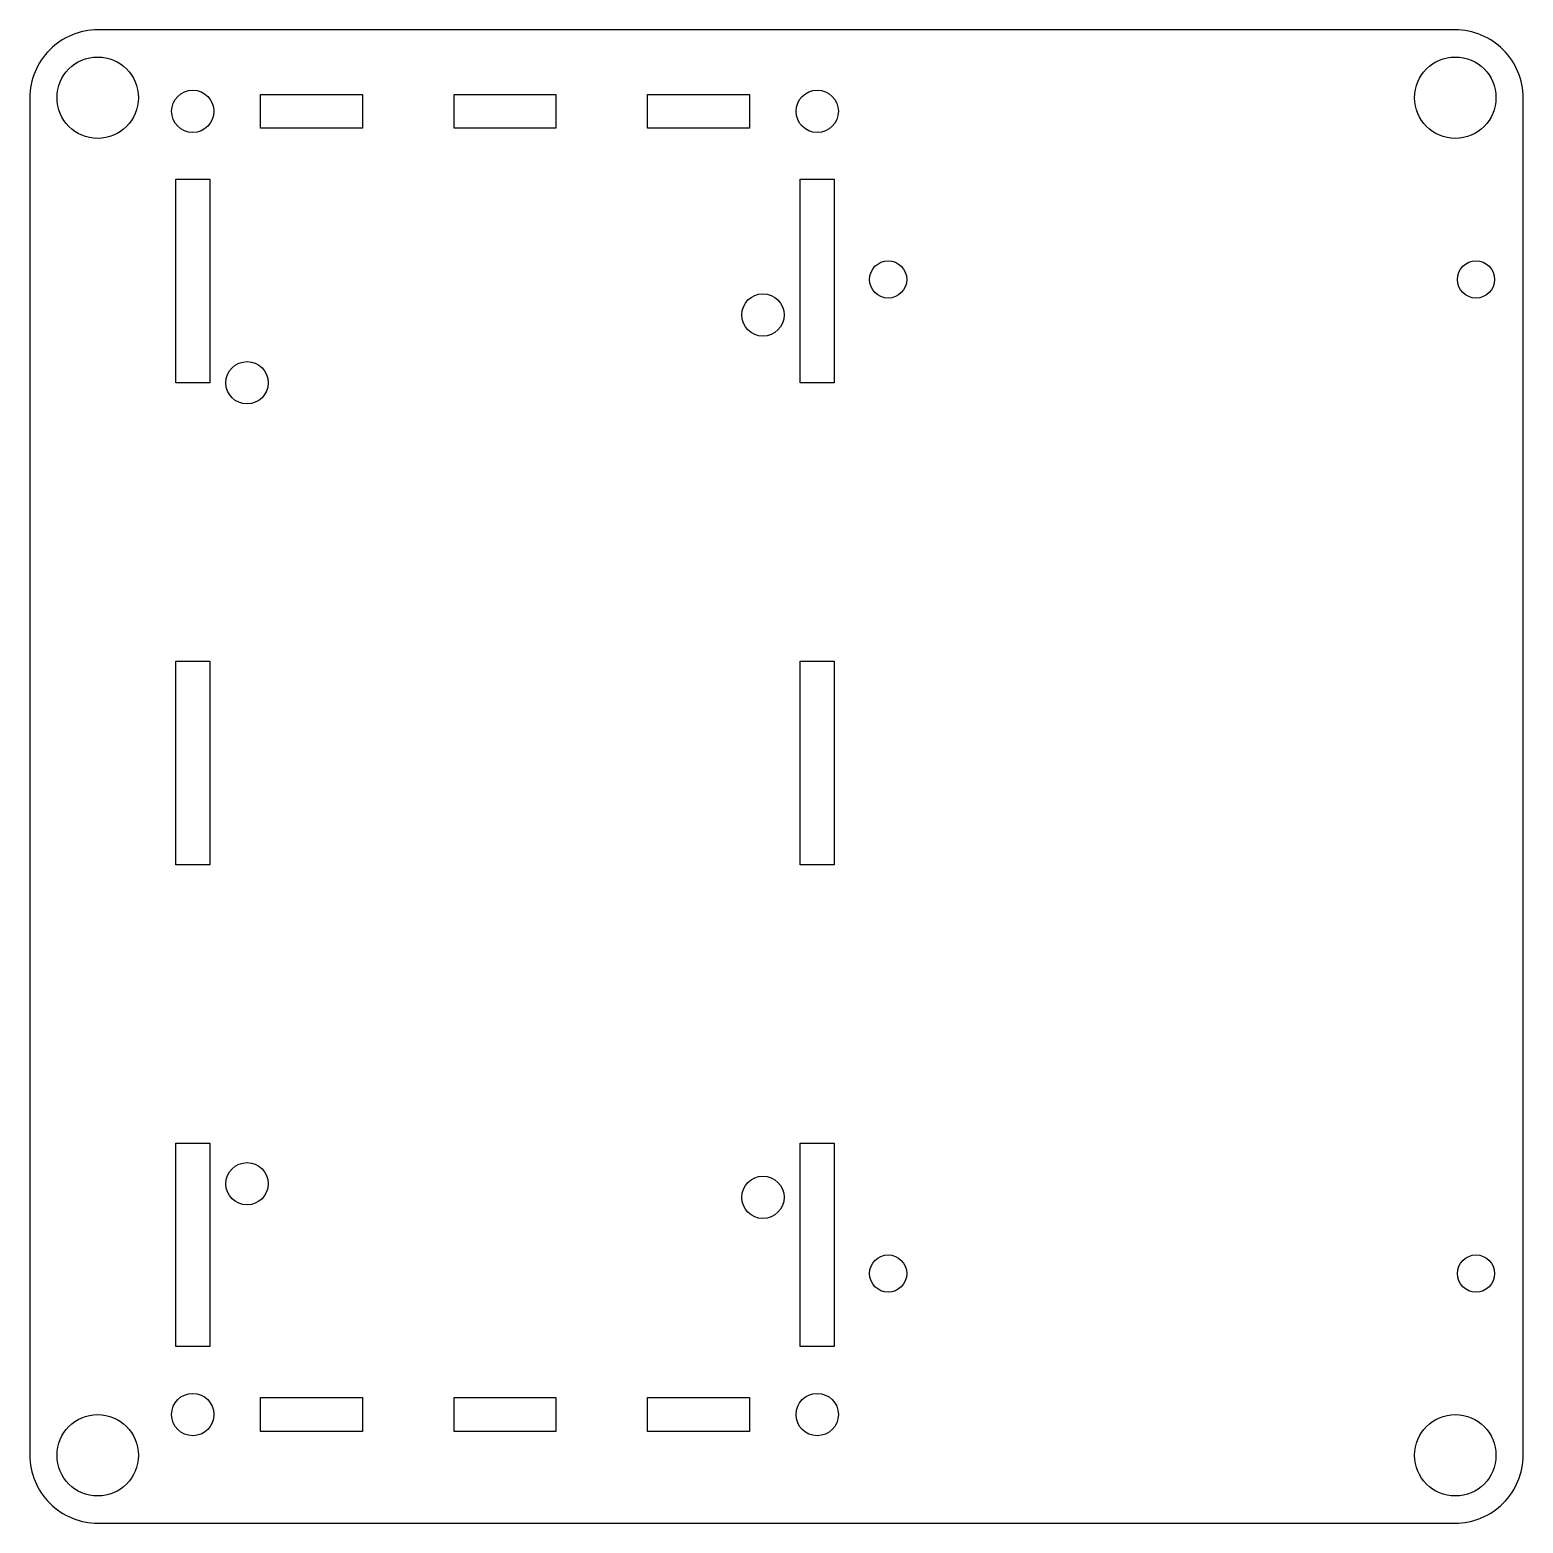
# Model space of a CAD drawing. Header units: inches. Extents: x -1.75 to 3.75, y -19.46 to -13.96.
import ezdxf

# ---------------------------------------------------------------- set-up
doc = ezdxf.new("R2010")
doc.units = ezdxf.units.IN
doc.header["$MEASUREMENT"] = 0

msp = doc.modelspace()

# ---------------------------------------------------------------- linework, layer by layer
msp.add_lwpolyline([(-1.75, -19.2083, 0.414214), (-1.5, -19.4583), (3.5, -19.4583, 0.414214), (3.75, -19.2083), (3.75, -14.2083, 0.414214), (3.5, -13.9583), (-1.5, -13.9583, 0.414214), (-1.75, -14.2083)], format="xyb", close=True)
for points in [[(-0.9, -14.1958), (-0.525, -14.1958), (-0.525, -14.3208), (-0.9, -14.3208)], [(-0.1875, -14.1958), (0.1875, -14.1958), (0.1875, -14.3208), (-0.1875, -14.3208)], [(0.9, -14.3208), (0.525, -14.3208), (0.525, -14.1958), (0.9, -14.1958)], [(-1.0875, -15.2583), (-1.2125, -15.2583), (-1.2125, -14.5083), (-1.0875, -14.5083)], [(1.2125, -15.2583), (1.0875, -15.2583), (1.0875, -14.5083), (1.2125, -14.5083)], [(-1.0875, -17.0333), (-1.2125, -17.0333), (-1.2125, -16.2833), (-1.0875, -16.2833)], [(1.0875, -16.2833), (1.2125, -16.2833), (1.2125, -17.0333), (1.0875, -17.0333)], [(-1.2125, -18.0583), (-1.0875, -18.0583), (-1.0875, -18.8083), (-1.2125, -18.8083)], [(1.0875, -18.0583), (1.2125, -18.0583), (1.2125, -18.8083), (1.0875, -18.8083)], [(-0.9, -18.9958), (-0.525, -18.9958), (-0.525, -19.1208), (-0.9, -19.1208)], [(-0.1875, -18.9958), (0.1875, -18.9958), (0.1875, -19.1208), (-0.1875, -19.1208)], [(0.525, -18.9958), (0.9, -18.9958), (0.9, -19.1208), (0.525, -19.1208)]]:
    msp.add_lwpolyline(points, close=True)
for centre, radius in [((-1.5, -14.2083), 0.15), ((3.5, -14.2083), 0.15), ((-1.15, -14.2583), 0.078), ((1.15, -14.2583), 0.078), ((1.4112, -14.8776), 0.0685), ((3.5766, -14.8776), 0.0685), ((0.95, -15.0083), 0.078), ((-0.95, -15.2583), 0.078), ((-0.95, -18.2083), 0.078), ((0.95, -18.2583), 0.078), ((1.4112, -18.539), 0.0685), ((3.5766, -18.539), 0.0685), ((-1.15, -19.0583), 0.078), ((1.15, -19.0583), 0.078), ((-1.5, -19.2083), 0.15), ((3.5, -19.2083), 0.15)]:
    msp.add_circle(centre, radius)

doc.saveas('drawing.dxf')
